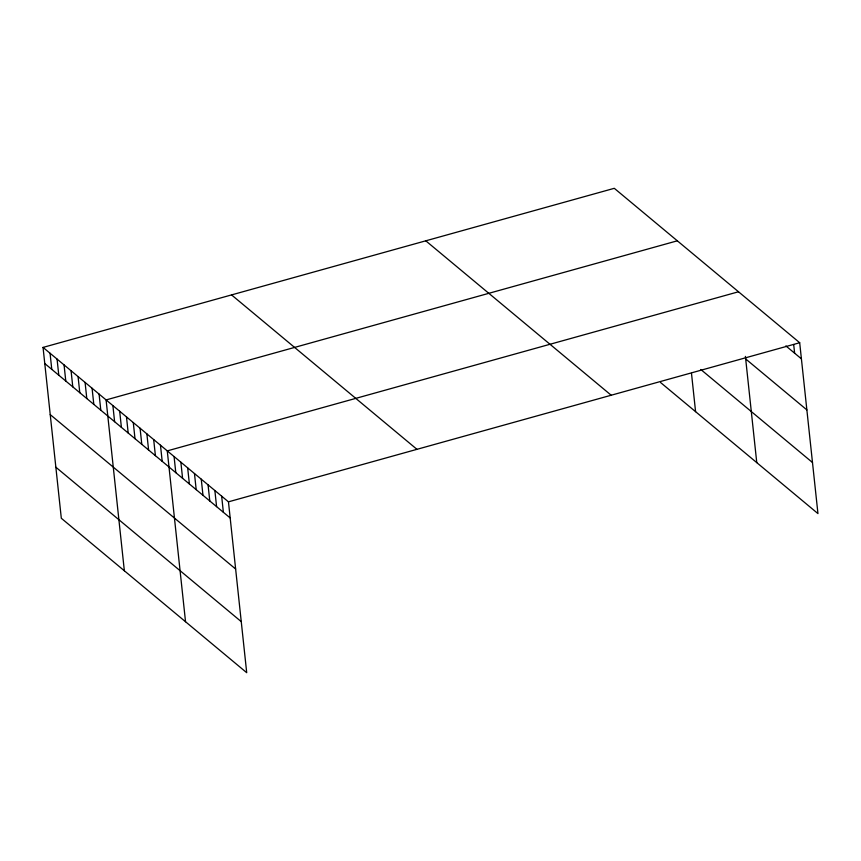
<?xml version="1.0" encoding="UTF-8"?>
<svg xmlns="http://www.w3.org/2000/svg" width="861" height="861" viewBox="0 0 861 861"><rect width="100%" height="100%" fill="white"/><g stroke="black" fill="none" stroke-linecap="round" stroke-linejoin="round"><path stroke-width="1.29" d="M43.05 347.413L228.456 501.834L246.709 672.689L61.314 518.268L43.05 347.413L614.291 188.311L799.686 342.732L817.95 513.587L660.559 382.499M677.327 240.811L106.086 399.924L124.35 570.778M738.512 291.771L167.271 450.884L185.535 621.739M228.456 501.834L799.686 342.732M785.878 345.907L801.419 358.843M745.691 358.951L806.875 409.911M700.811 369.498L812.493 462.518M425.775 240.811L611.181 395.231M231.555 294.914L416.961 449.334M44.772 363.536L230.178 517.956M50.229 414.604L235.634 569.024M55.857 467.211L241.252 621.631M793.691 344.508L794.617 353.182M745.411 356.4L756.765 462.626M691.491 373.373L695.58 411.666M221.654 496.173L223.376 512.295M214.863 490.512L216.585 506.634M208.061 484.851L209.783 500.973M201.259 479.19L202.981 495.312M194.468 473.528L196.19 489.651M187.666 467.867L189.388 483.99M180.864 462.206L182.586 478.318M174.073 456.545L175.795 472.657M160.469 445.212L162.191 461.335M153.678 439.551L155.4 455.673M146.876 433.89L148.598 450.012M140.074 428.229L141.796 444.351M133.283 422.568L135.005 438.69M126.481 416.907L128.203 433.029M119.679 411.246L121.401 427.368M112.888 405.585L114.61 421.707M99.08 394.09L100.802 410.202M92.084 388.257L93.806 404.369M85.078 382.424L86.8 398.535M78.071 376.591L79.793 392.702M71.065 370.757L72.787 386.869M64.058 364.913L65.78 381.036M57.063 359.08L58.785 375.202M50.056 353.247L51.778 369.369"/></g></svg>
